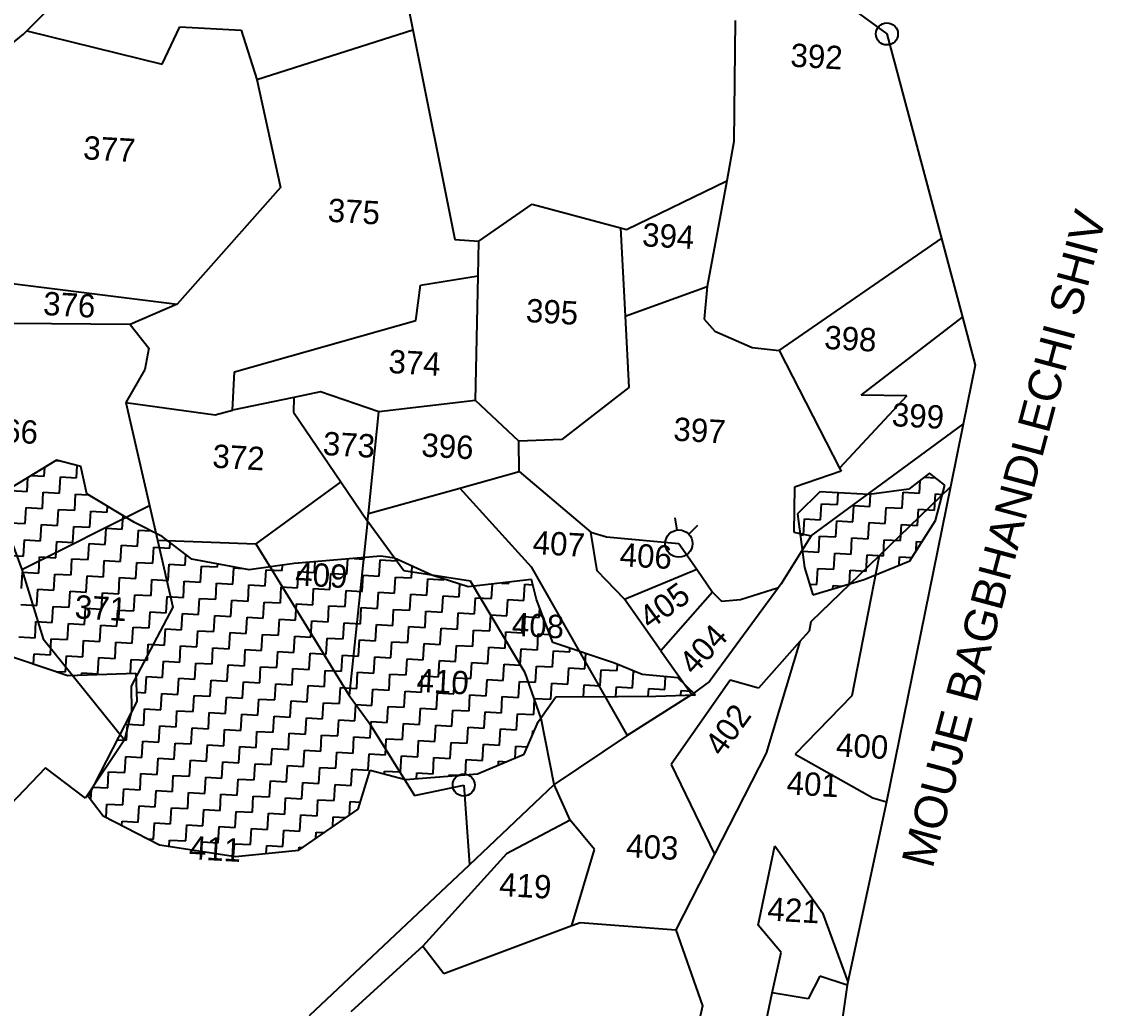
# Model space of a CAD drawing. Header units: metres. Extents: x 291643 to 293224, y 1990052 to 1993088.
# Drawn here: x 292779.4 to 293224.1, y 1992279.3 to 1992685 of the extents above; entities that cross this region are included whole.
import ezdxf
from ezdxf.enums import TextEntityAlignment as Align

# ---------------------------------------------------------------- set-up
doc = ezdxf.new("R2010")
doc.units = ezdxf.units.M
doc.header["$MEASUREMENT"] = 0
for name, color, linetype in [('OFF', 1, 'Continuous'), ('POLY_HATCH', 12, 'Continuous'), ('POLY_PARCEL', 6, 'Continuous'), ('TEXT_MAPOUT', 7, 'Continuous'), ('TEXT_PARCEL', 7, 'Continuous'), ('V_BOUND_LINE', 7, 'Continuous')]:
    doc.layers.add(name, color=color, linetype=linetype)
doc.styles.get("Standard").update_dxf_attribs({"font": 'arial.ttf'})
doc.styles.add('TEXT_MAP', font='')
doc.styles.get('TEXT_MAP').set_extended_font_data('Kruti Dev 050')

msp = doc.modelspace()

# ---------------------------------------------------------------- linework, layer by layer
for points in [[(293047.91, 1992480.96), (293048.72, 1992475.91)], [(293057.27, 1992477.86), (293053.61, 1992474.28)]]:
    msp.add_lwpolyline(points)
for centre, radius in [((293135.07, 1992679.95), 4.53), ((293049.6, 1992470.38), 5.6), ((292961.14, 1992371.09), 4.53)]:
    msp.add_circle(centre, radius)
at = {"layer": 'OFF'}
msp.add_line((293004.84, 1992356.66), (292998.36, 1992371.29), dxfattribs=at)
at = {"layer": 'POLY_HATCH'}
for p, q in [((292793.79, 1992504.72), (292771.7, 1992491.25)), ((292803.79, 1992502.12), (292793.79, 1992504.72)), ((292806.2, 1992490.83), (292803.79, 1992502.12)), ((293152.64, 1992499.33), (293144.14, 1992492.7)), ((293158.96, 1992494.4), (293152.64, 1992499.33)), ((293107.53, 1992491.72), (293098.38, 1992482.6)), ((293127.77, 1992490.58), (293107.53, 1992491.72)), ((293144.14, 1992492.7), (293127.77, 1992490.58)), ((293155.09, 1992479.91), (293158.96, 1992494.4)), ((292825.84, 1992479.06), (292806.2, 1992490.83)), ((293098.38, 1992482.6), (293101.21, 1992460.62)), ((292837.2, 1992473.35), (292825.84, 1992479.06)), ((293144.51, 1992463.25), (293155.09, 1992479.91)), ((292849.36, 1992464.03), (292837.2, 1992473.35)), ((292927.11, 1992465.22), (292891.4, 1992462.17)), ((292932.64, 1992464.4), (292927.11, 1992465.22)), ((292947.99, 1992457.45), (292932.64, 1992464.4)), ((292872.98, 1992459.66), (292849.36, 1992464.03)), ((292891.4, 1992462.17), (292872.98, 1992459.66)), ((293101.21, 1992460.62), (293104.63, 1992449.27)), ((293125.8, 1992455.68), (293144.51, 1992463.25)), ((292962.94, 1992452.55), (292947.99, 1992457.45)), ((292989.01, 1992455.64), (292962.94, 1992452.55)), ((292991.08, 1992447.41), (292989.01, 1992455.64)), ((293104.63, 1992449.27), (293125.8, 1992455.68)), ((292997.7, 1992429.78), (292991.08, 1992447.41)), ((293023.11, 1992421.24), (292997.7, 1992429.78)), ((292769.54, 1992425.92), (292798.43, 1992416.17)), ((293034.52, 1992416.54), (293023.11, 1992421.24)), ((292798.43, 1992416.17), (292826.41, 1992417.13)), ((292826.41, 1992417.13), (292826.76, 1992405.44)), ((293049.17, 1992415.2), (293034.52, 1992416.54)), ((293056.39, 1992408.2), (293049.17, 1992415.2)), ((292991.8, 1992397.13), (292998.98, 1992407.38)), ((292998.98, 1992407.38), (293024.37, 1992407.47)), ((293024.37, 1992407.47), (293040.11, 1992407.6)), ((293040.11, 1992407.6), (293056.39, 1992408.2)), ((292826.76, 1992405.44), (292806.79, 1992366.48)), ((292985.97, 1992383.76), (292991.8, 1992397.13)), ((292966.73, 1992375.72), (292985.97, 1992383.76)), ((292917.68, 1992361.24), (292922.64, 1992377.19)), ((292922.64, 1992377.19), (292937.15, 1992373.33)), ((292937.15, 1992373.33), (292966.73, 1992375.72)), ((292806.79, 1992366.48), (292812.95, 1992358.52)), ((292812.95, 1992358.52), (292836.13, 1992346.56)), ((292893.37, 1992344.34), (292917.68, 1992361.24)), ((292836.13, 1992346.56), (292867.34, 1992341.75)), ((292867.34, 1992341.75), (292893.37, 1992344.34))]:
    msp.add_line(p, q, dxfattribs=at)
at = {"layer": 'POLY_HATCH', "linetype": 'Continuous'}
for p, q in [((292793.5, 1992504.54), (292794.72, 1992504.48)), ((292788.69, 1992498.15), (292788.89, 1992501.73)), ((292801.98, 1992497.4), (292802.27, 1992502.52)), ((292781.66, 1992491.87), (292781.98, 1992497.52)), ((292783.49, 1992498.44), (292788.69, 1992498.15)), ((292794.96, 1992491.12), (292795.34, 1992497.77)), ((292795.34, 1992497.77), (292801.98, 1992497.4)), ((293148.44, 1992491.17), (293148.73, 1992496.28)), ((293150.58, 1992497.72), (293155.02, 1992497.47)), ((292775.02, 1992492.25), (292781.66, 1992491.87)), ((292787.94, 1992484.85), (292788.31, 1992491.5)), ((292788.31, 1992491.5), (292794.96, 1992491.12)), ((293114.82, 1992486.4), (293115.1, 1992491.3)), ((293141.42, 1992484.9), (293141.79, 1992491.55)), ((293141.79, 1992491.55), (293148.44, 1992491.17)), ((292801.23, 1992484.1), (292801.61, 1992490.75)), ((292801.61, 1992490.75), (292806.82, 1992490.45)), ((293107.8, 1992480.13), (293108.17, 1992486.78)), ((293108.17, 1992486.78), (293114.82, 1992486.4)), ((293128.12, 1992485.65), (293128.4, 1992490.66)), ((293154.71, 1992484.15), (293155.09, 1992490.8)), ((293155.09, 1992490.8), (293157.95, 1992490.63)), ((292780.91, 1992478.58), (292781.29, 1992485.23)), ((292781.29, 1992485.23), (292787.94, 1992484.85)), ((292794.21, 1992477.83), (292794.59, 1992484.47)), ((292794.59, 1992484.47), (292801.23, 1992484.1)), ((292807.51, 1992477.08), (292807.88, 1992483.72)), ((292807.88, 1992483.72), (292814.53, 1992483.35)), ((292814.53, 1992483.35), (292814.67, 1992485.76)), ((293121.1, 1992479.38), (293121.47, 1992486.02)), ((293121.47, 1992486.02), (293128.12, 1992485.65)), ((293134.39, 1992478.63), (293134.77, 1992485.27)), ((293134.77, 1992485.27), (293141.42, 1992484.9)), ((293147.69, 1992477.87), (293148.06, 1992484.52)), ((293148.06, 1992484.52), (293154.71, 1992484.15)), ((292774.27, 1992478.95), (292780.91, 1992478.58)), ((292787.19, 1992471.55), (292787.56, 1992478.2)), ((292787.56, 1992478.2), (292794.21, 1992477.83)), ((292820.8, 1992476.33), (292821.12, 1992481.89)), ((293100.78, 1992473.85), (293101.15, 1992480.5)), ((293101.15, 1992480.5), (293107.8, 1992480.13)), ((293114.07, 1992473.1), (293114.45, 1992479.75)), ((293114.45, 1992479.75), (293121.1, 1992479.38)), ((293127.37, 1992472.35), (293127.74, 1992479)), ((293127.74, 1992479), (293134.39, 1992478.63)), ((293140.66, 1992471.6), (293141.04, 1992478.25)), ((293141.04, 1992478.25), (293147.69, 1992477.87)), ((292800.48, 1992470.8), (292800.86, 1992477.45)), ((292800.86, 1992477.45), (292807.51, 1992477.08)), ((292813.78, 1992470.05), (292814.15, 1992476.7)), ((292814.15, 1992476.7), (292820.8, 1992476.33)), ((292827.08, 1992469.3), (292827.45, 1992475.95)), ((292827.45, 1992475.95), (292832.6, 1992475.66)), ((293099.5, 1992473.93), (293100.78, 1992473.85)), ((293107.05, 1992466.83), (293107.42, 1992473.48)), ((293107.42, 1992473.48), (293114.07, 1992473.1)), ((292780.16, 1992465.28), (292780.54, 1992471.93)), ((292780.54, 1992471.93), (292787.19, 1992471.55)), ((292793.46, 1992464.53), (292793.83, 1992471.18)), ((292793.83, 1992471.18), (292800.48, 1992470.8)), ((292806.76, 1992463.78), (292807.13, 1992470.43)), ((292807.13, 1992470.43), (292813.78, 1992470.05)), ((292820.05, 1992463.03), (292820.43, 1992469.68)), ((292820.43, 1992469.68), (292827.08, 1992469.3)), ((292833.35, 1992462.28), (292833.72, 1992468.93)), ((292833.72, 1992468.93), (292840.37, 1992468.55)), ((292840.37, 1992468.55), (292840.5, 1992470.82)), ((293120.34, 1992466.08), (293120.72, 1992472.73)), ((293120.72, 1992472.73), (293127.37, 1992472.35)), ((293133.64, 1992465.33), (293134.02, 1992471.98)), ((293134.02, 1992471.98), (293140.66, 1992471.6)), ((293147.09, 1992467.32), (293147.31, 1992471.23)), ((293147.31, 1992471.23), (293149.5, 1992471.1)), ((292773.51, 1992465.66), (292780.16, 1992465.28)), ((292786.44, 1992458.26), (292786.81, 1992464.91)), ((292786.81, 1992464.91), (292793.46, 1992464.53)), ((292846.64, 1992461.53), (292846.89, 1992465.93)), ((292920.15, 1992464.05), (292920.18, 1992464.63)), ((293100.39, 1992466.99), (293100.4, 1992467.21)), ((293100.4, 1992467.21), (293107.05, 1992466.83)), ((293113.32, 1992459.81), (293113.7, 1992466.46)), ((293113.7, 1992466.46), (293120.34, 1992466.08)), ((293126.62, 1992459.06), (293126.99, 1992465.7)), ((293126.99, 1992465.7), (293133.64, 1992465.33)), ((293140.09, 1992461.47), (293140.29, 1992464.95)), ((293140.29, 1992464.95), (293145.4, 1992464.66)), ((292799.73, 1992457.51), (292800.11, 1992464.16)), ((292800.11, 1992464.16), (292806.76, 1992463.78)), ((292813.03, 1992456.76), (292813.4, 1992463.4)), ((292813.4, 1992463.4), (292820.05, 1992463.03)), ((292826.32, 1992456.01), (292826.7, 1992462.65)), ((292826.7, 1992462.65), (292833.35, 1992462.28)), ((292839.62, 1992455.25), (292840, 1992461.9)), ((292840, 1992461.9), (292846.64, 1992461.53)), ((292852.92, 1992454.5), (292853.29, 1992461.15)), ((292853.29, 1992461.15), (292859.94, 1992460.78)), ((292859.94, 1992460.78), (292860.01, 1992462.06)), ((292866.21, 1992453.75), (292866.59, 1992460.4)), ((292866.59, 1992460.4), (292870, 1992460.21)), ((292886.53, 1992459.27), (292886.66, 1992461.52)), ((292899.83, 1992458.52), (292900.08, 1992462.91)), ((292913.13, 1992457.77), (292913.48, 1992464.06)), ((292916.04, 1992464.28), (292920.15, 1992464.05)), ((292926.42, 1992457.02), (292926.8, 1992463.67)), ((292926.8, 1992463.67), (292933.45, 1992463.3)), ((292933.45, 1992463.3), (292933.49, 1992464.02)), ((292939.72, 1992456.27), (292939.99, 1992461.08)), ((293106.3, 1992453.53), (293106.67, 1992460.18)), ((293106.67, 1992460.18), (293113.32, 1992459.81)), ((292779.41, 1992451.99), (292779.79, 1992458.63)), ((292779.79, 1992458.63), (292786.44, 1992458.26)), ((292792.71, 1992451.23), (292793.08, 1992457.88)), ((292793.08, 1992457.88), (292799.73, 1992457.51)), ((292806, 1992450.48), (292806.38, 1992457.13)), ((292806.38, 1992457.13), (292813.03, 1992456.76)), ((292819.3, 1992449.73), (292819.68, 1992456.38)), ((292819.68, 1992456.38), (292826.32, 1992456.01)), ((292832.6, 1992448.98), (292832.97, 1992455.63)), ((292832.97, 1992455.63), (292839.62, 1992455.25)), ((292879.51, 1992453), (292879.88, 1992459.65)), ((292879.88, 1992459.65), (292886.53, 1992459.27)), ((292892.81, 1992452.25), (292893.18, 1992458.9)), ((292893.18, 1992458.9), (292899.83, 1992458.52)), ((292906.1, 1992451.5), (292906.48, 1992458.15)), ((292906.48, 1992458.15), (292913.13, 1992457.77)), ((292919.4, 1992450.75), (292919.77, 1992457.4)), ((292919.77, 1992457.4), (292926.42, 1992457.02)), ((292932.69, 1992450), (292933.07, 1992456.65)), ((292933.07, 1992456.65), (292939.72, 1992456.27)), ((292945.99, 1992449.25), (292946.37, 1992455.9)), ((292946.37, 1992455.9), (292953.01, 1992455.52)), ((292953.01, 1992455.52), (292953.03, 1992455.8)), ((293119.65, 1992453.82), (293119.97, 1992459.43)), ((293119.97, 1992459.43), (293126.62, 1992459.06)), ((292785.68, 1992444.96), (292786.06, 1992451.61)), ((292786.06, 1992451.61), (292792.71, 1992451.23)), ((292845.89, 1992448.23), (292846.27, 1992454.88)), ((292846.27, 1992454.88), (292852.92, 1992454.5)), ((292859.19, 1992447.48), (292859.57, 1992454.13)), ((292859.57, 1992454.13), (292866.21, 1992453.75)), ((292872.49, 1992446.73), (292872.86, 1992453.38)), ((292872.86, 1992453.38), (292879.51, 1992453)), ((292885.78, 1992445.98), (292886.16, 1992452.63)), ((292886.16, 1992452.63), (292892.81, 1992452.25)), ((292899.08, 1992445.23), (292899.45, 1992451.88)), ((292899.45, 1992451.88), (292906.1, 1992451.5)), ((292912.37, 1992444.48), (292912.75, 1992451.12)), ((292912.75, 1992451.12), (292919.4, 1992450.75)), ((292959.29, 1992448.5), (292959.58, 1992453.65)), ((292972.58, 1992447.75), (292972.92, 1992453.73)), ((292976.72, 1992454.18), (292979.61, 1992454.02)), ((292979.61, 1992454.02), (292979.64, 1992454.53)), ((292985.88, 1992447), (292986.26, 1992453.64)), ((292986.26, 1992453.64), (292989.56, 1992453.46)), ((293103.29, 1992453.7), (293106.3, 1992453.53)), ((293112.87, 1992451.76), (293112.95, 1992453.16)), ((293112.95, 1992453.16), (293116.76, 1992452.94)), ((292798.98, 1992444.21), (292799.36, 1992450.86)), ((292799.36, 1992450.86), (292806, 1992450.48)), ((292812.28, 1992443.46), (292812.65, 1992450.11)), ((292812.65, 1992450.11), (292819.3, 1992449.73)), ((292825.57, 1992442.71), (292825.95, 1992449.36)), ((292825.95, 1992449.36), (292832.6, 1992448.98)), ((292838.87, 1992441.96), (292839.25, 1992448.61)), ((292839.25, 1992448.61), (292845.89, 1992448.23)), ((292852.17, 1992441.21), (292852.54, 1992447.86)), ((292852.54, 1992447.86), (292859.19, 1992447.48)), ((292865.46, 1992440.46), (292865.84, 1992447.1)), ((292865.84, 1992447.1), (292872.49, 1992446.73)), ((292925.67, 1992443.73), (292926.05, 1992450.37)), ((292926.05, 1992450.37), (292932.69, 1992450)), ((292938.97, 1992442.98), (292939.34, 1992449.62)), ((292939.34, 1992449.62), (292945.99, 1992449.25)), ((292952.26, 1992442.22), (292952.64, 1992448.87)), ((292952.64, 1992448.87), (292959.29, 1992448.5)), ((292965.56, 1992441.47), (292965.94, 1992448.12)), ((292965.94, 1992448.12), (292972.58, 1992447.75)), ((292978.86, 1992440.72), (292979.23, 1992447.37)), ((292979.23, 1992447.37), (292985.88, 1992447)), ((292779.04, 1992445.34), (292785.68, 1992444.96)), ((292791.96, 1992437.94), (292792.33, 1992444.59)), ((292792.33, 1992444.59), (292798.98, 1992444.21)), ((292805.25, 1992437.19), (292805.63, 1992443.84)), ((292805.63, 1992443.84), (292812.28, 1992443.46)), ((292818.55, 1992436.44), (292818.93, 1992443.08)), ((292818.93, 1992443.08), (292825.57, 1992442.71)), ((292831.85, 1992435.69), (292832.22, 1992442.33)), ((292832.22, 1992442.33), (292838.87, 1992441.96)), ((292878.76, 1992439.71), (292879.13, 1992446.35)), ((292879.13, 1992446.35), (292885.78, 1992445.98)), ((292892.05, 1992438.95), (292892.43, 1992445.6)), ((292892.43, 1992445.6), (292899.08, 1992445.23)), ((292905.35, 1992438.2), (292905.73, 1992444.85)), ((292905.73, 1992444.85), (292912.37, 1992444.48)), ((292918.65, 1992437.45), (292919.02, 1992444.1)), ((292919.02, 1992444.1), (292925.67, 1992443.73)), ((292931.94, 1992436.7), (292932.32, 1992443.35)), ((292932.32, 1992443.35), (292938.97, 1992442.98)), ((292945.24, 1992435.95), (292945.62, 1992442.6)), ((292945.62, 1992442.6), (292952.26, 1992442.22)), ((292992.15, 1992439.97), (292992.38, 1992443.96)), ((292784.93, 1992431.67), (292785.31, 1992438.31)), ((292785.31, 1992438.31), (292791.96, 1992437.94)), ((292845.14, 1992434.93), (292845.52, 1992441.58)), ((292845.52, 1992441.58), (292852.17, 1992441.21)), ((292858.44, 1992434.18), (292858.81, 1992440.83)), ((292858.81, 1992440.83), (292865.46, 1992440.46)), ((292871.74, 1992433.43), (292872.11, 1992440.08)), ((292872.11, 1992440.08), (292878.76, 1992439.71)), ((292885.03, 1992432.68), (292885.41, 1992439.33)), ((292885.41, 1992439.33), (292892.05, 1992438.95)), ((292898.33, 1992431.93), (292898.7, 1992438.58)), ((292898.7, 1992438.58), (292905.35, 1992438.2)), ((292911.62, 1992431.18), (292912, 1992437.83)), ((292912, 1992437.83), (292918.65, 1992437.45)), ((292958.54, 1992435.2), (292958.91, 1992441.85)), ((292958.91, 1992441.85), (292965.56, 1992441.47)), ((292971.83, 1992434.45), (292972.21, 1992441.1)), ((292972.21, 1992441.1), (292978.86, 1992440.72)), ((292985.13, 1992433.7), (292985.5, 1992440.35)), ((292985.5, 1992440.35), (292992.15, 1992439.97)), ((292798.23, 1992430.91), (292798.61, 1992437.56)), ((292798.61, 1992437.56), (292805.25, 1992437.19)), ((292811.53, 1992430.16), (292811.9, 1992436.81)), ((292811.9, 1992436.81), (292818.55, 1992436.44)), ((292824.82, 1992429.41), (292825.2, 1992436.06)), ((292825.2, 1992436.06), (292831.85, 1992435.69)), ((292838.12, 1992428.66), (292838.49, 1992435.31)), ((292838.49, 1992435.31), (292845.14, 1992434.93)), ((292851.42, 1992427.91), (292851.79, 1992434.56)), ((292851.79, 1992434.56), (292858.44, 1992434.18)), ((292864.71, 1992427.16), (292865.09, 1992433.81)), ((292865.09, 1992433.81), (292871.74, 1992433.43)), ((292924.92, 1992430.43), (292925.3, 1992437.08)), ((292925.3, 1992437.08), (292931.94, 1992436.7)), ((292938.22, 1992429.68), (292938.59, 1992436.33)), ((292938.59, 1992436.33), (292945.24, 1992435.95)), ((292951.51, 1992428.93), (292951.89, 1992435.58)), ((292951.89, 1992435.58), (292958.54, 1992435.2)), ((292964.81, 1992428.18), (292965.18, 1992434.83)), ((292965.18, 1992434.83), (292971.83, 1992434.45)), ((292978.11, 1992427.43), (292978.48, 1992434.07)), ((292978.48, 1992434.07), (292985.13, 1992433.7)), ((292991.4, 1992426.68), (292991.78, 1992433.32)), ((292991.78, 1992433.32), (292996.47, 1992433.06)), ((292778.29, 1992432.04), (292784.93, 1992431.67)), ((292791.21, 1992424.64), (292791.58, 1992431.29)), ((292791.58, 1992431.29), (292798.23, 1992430.91)), ((292804.5, 1992423.89), (292804.88, 1992430.54)), ((292804.88, 1992430.54), (292811.53, 1992430.16)), ((292817.8, 1992423.14), (292818.17, 1992429.79)), ((292818.17, 1992429.79), (292824.82, 1992429.41)), ((292831.1, 1992422.39), (292831.47, 1992429.04)), ((292831.47, 1992429.04), (292838.12, 1992428.66)), ((292878.01, 1992426.41), (292878.38, 1992433.06)), ((292878.38, 1992433.06), (292885.03, 1992432.68)), ((292891.3, 1992425.66), (292891.68, 1992432.31)), ((292891.68, 1992432.31), (292898.33, 1992431.93)), ((292904.6, 1992424.91), (292904.98, 1992431.56)), ((292904.98, 1992431.56), (292911.62, 1992431.18)), ((292917.9, 1992424.16), (292918.27, 1992430.81)), ((292918.27, 1992430.81), (292924.92, 1992430.43)), ((292931.19, 1992423.41), (292931.57, 1992430.05)), ((292931.57, 1992430.05), (292938.22, 1992429.68)), ((292944.49, 1992422.66), (292944.86, 1992429.3)), ((292944.86, 1992429.3), (292951.51, 1992428.93)), ((292784.33, 1992420.93), (292784.56, 1992425.02)), ((292784.56, 1992425.02), (292791.21, 1992424.64)), ((292844.39, 1992421.64), (292844.77, 1992428.29)), ((292844.77, 1992428.29), (292851.42, 1992427.91)), ((292857.69, 1992420.89), (292858.06, 1992427.54)), ((292858.06, 1992427.54), (292864.71, 1992427.16)), ((292870.98, 1992420.14), (292871.36, 1992426.78)), ((292871.36, 1992426.78), (292878.01, 1992426.41)), ((292884.28, 1992419.39), (292884.66, 1992426.03)), ((292884.66, 1992426.03), (292891.3, 1992425.66)), ((292897.58, 1992418.64), (292897.95, 1992425.28)), ((292897.95, 1992425.28), (292904.6, 1992424.91)), ((292910.87, 1992417.88), (292911.25, 1992424.53)), ((292911.25, 1992424.53), (292917.9, 1992424.16)), ((292957.79, 1992421.9), (292958.16, 1992428.55)), ((292958.16, 1992428.55), (292964.81, 1992428.18)), ((292971.08, 1992421.15), (292971.46, 1992427.8)), ((292971.46, 1992427.8), (292978.11, 1992427.43)), ((292984.38, 1992420.4), (292984.75, 1992427.05)), ((292984.75, 1992427.05), (292991.4, 1992426.68)), ((292997.67, 1992419.65), (292998.05, 1992426.3)), ((292998.05, 1992426.3), (293004.7, 1992425.92)), ((293004.7, 1992425.92), (293004.78, 1992427.4)), ((293010.97, 1992418.9), (293011.33, 1992425.2)), ((292797.48, 1992417.62), (292797.85, 1992424.27)), ((292797.85, 1992424.27), (292804.5, 1992423.89)), ((292810.78, 1992416.87), (292811.15, 1992423.52)), ((292811.15, 1992423.52), (292817.8, 1992423.14)), ((292824.12, 1992417.05), (292824.45, 1992422.76)), ((292824.45, 1992422.76), (292831.1, 1992422.39)), ((292837.37, 1992415.37), (292837.74, 1992422.01)), ((292837.74, 1992422.01), (292844.39, 1992421.64)), ((292850.66, 1992414.61), (292851.04, 1992421.26)), ((292851.04, 1992421.26), (292857.69, 1992420.89)), ((292863.96, 1992413.86), (292864.34, 1992420.51)), ((292864.34, 1992420.51), (292870.98, 1992420.14)), ((292924.17, 1992417.13), (292924.54, 1992423.78)), ((292924.54, 1992423.78), (292931.19, 1992423.41)), ((292937.47, 1992416.38), (292937.84, 1992423.03)), ((292937.84, 1992423.03), (292944.49, 1992422.66)), ((292950.76, 1992415.63), (292951.14, 1992422.28)), ((292951.14, 1992422.28), (292957.79, 1992421.9)), ((292964.06, 1992414.88), (292964.43, 1992421.53)), ((292964.43, 1992421.53), (292971.08, 1992421.15)), ((292977.35, 1992414.13), (292977.73, 1992420.78)), ((292977.73, 1992420.78), (292984.38, 1992420.4)), ((292990.65, 1992413.38), (292991.03, 1992420.03)), ((292991.03, 1992420.03), (292997.67, 1992419.65)), ((293024.27, 1992418.15), (293024.41, 1992420.71)), ((292793.47, 1992417.84), (292797.48, 1992417.62)), ((292804.08, 1992416.36), (292804.13, 1992417.24)), ((292804.13, 1992417.24), (292810.78, 1992416.87)), ((292830.34, 1992409.09), (292830.72, 1992415.74)), ((292830.72, 1992415.74), (292837.37, 1992415.37)), ((292877.26, 1992413.11), (292877.63, 1992419.76)), ((292877.63, 1992419.76), (292884.28, 1992419.39)), ((292890.55, 1992412.36), (292890.93, 1992419.01)), ((292890.93, 1992419.01), (292897.58, 1992418.64)), ((292903.85, 1992411.61), (292904.23, 1992418.26)), ((292904.23, 1992418.26), (292910.87, 1992417.88)), ((292917.15, 1992410.86), (292917.52, 1992417.51)), ((292917.52, 1992417.51), (292924.17, 1992417.13)), ((292930.44, 1992410.11), (292930.82, 1992416.76)), ((292930.82, 1992416.76), (292937.47, 1992416.38)), ((292943.74, 1992409.36), (292944.11, 1992416.01)), ((292944.11, 1992416.01), (292950.76, 1992415.63)), ((293003.95, 1992412.63), (293004.32, 1992419.28)), ((293004.32, 1992419.28), (293010.97, 1992418.9)), ((293017.24, 1992411.88), (293017.62, 1992418.53)), ((293017.62, 1992418.53), (293024.27, 1992418.15)), ((293030.54, 1992411.13), (293030.92, 1992417.77)), ((293030.92, 1992417.77), (293031.62, 1992417.74)), ((293043.84, 1992410.38), (293044.13, 1992415.66)), ((292843.64, 1992408.34), (292844.02, 1992414.99)), ((292844.02, 1992414.99), (292850.66, 1992414.61)), ((292856.94, 1992407.59), (292857.31, 1992414.24)), ((292857.31, 1992414.24), (292863.96, 1992413.86)), ((292870.23, 1992406.84), (292870.61, 1992413.49)), ((292870.61, 1992413.49), (292877.26, 1992413.11)), ((292883.53, 1992406.09), (292883.91, 1992412.74)), ((292883.91, 1992412.74), (292890.55, 1992412.36)), ((292896.83, 1992405.34), (292897.2, 1992411.99)), ((292897.2, 1992411.99), (292903.85, 1992411.61)), ((292910.12, 1992404.59), (292910.5, 1992411.24)), ((292910.5, 1992411.24), (292917.15, 1992410.86)), ((292957.03, 1992408.61), (292957.41, 1992415.26)), ((292957.41, 1992415.26), (292964.06, 1992414.88)), ((292970.33, 1992407.86), (292970.71, 1992414.51)), ((292970.71, 1992414.51), (292977.35, 1992414.13)), ((292983.63, 1992407.11), (292984, 1992413.75)), ((292984, 1992413.75), (292990.65, 1992413.38)), ((292996.92, 1992406.36), (292997.3, 1992413)), ((292997.3, 1992413), (293003.95, 1992412.63)), ((293010.32, 1992407.42), (293010.6, 1992412.25)), ((293010.6, 1992412.25), (293017.24, 1992411.88)), ((293023.66, 1992407.47), (293023.89, 1992411.5)), ((293023.89, 1992411.5), (293030.54, 1992411.13)), ((292826.65, 1992409.3), (292830.34, 1992409.09)), ((292836.62, 1992402.07), (292836.99, 1992408.72)), ((292836.99, 1992408.72), (292843.64, 1992408.34)), ((292849.91, 1992401.32), (292850.29, 1992407.97)), ((292850.29, 1992407.97), (292856.94, 1992407.59)), ((292863.21, 1992400.57), (292863.59, 1992407.22)), ((292863.59, 1992407.22), (292870.23, 1992406.84)), ((292923.42, 1992403.84), (292923.79, 1992410.49)), ((292923.79, 1992410.49), (292930.44, 1992410.11)), ((292936.71, 1992403.09), (292937.09, 1992409.73)), ((292937.09, 1992409.73), (292943.74, 1992409.36)), ((292950.01, 1992402.34), (292950.39, 1992408.98)), ((292950.39, 1992408.98), (292957.03, 1992408.61)), ((292963.31, 1992401.58), (292963.68, 1992408.23)), ((292963.68, 1992408.23), (292970.33, 1992407.86)), ((292976.6, 1992400.83), (292976.98, 1992407.48)), ((292976.98, 1992407.48), (292983.63, 1992407.11)), ((292989.9, 1992400.08), (292990.28, 1992406.73)), ((292990.28, 1992406.73), (292996.92, 1992406.36)), ((293037.01, 1992407.57), (293037.19, 1992410.75)), ((293037.19, 1992410.75), (293043.84, 1992410.38)), ((293050.37, 1992407.98), (293050.48, 1992410)), ((293050.48, 1992410), (293054.79, 1992409.76)), ((292829.59, 1992395.8), (292829.97, 1992402.44)), ((292829.97, 1992402.44), (292836.62, 1992402.07)), ((292876.51, 1992399.82), (292876.88, 1992406.46)), ((292876.88, 1992406.46), (292883.53, 1992406.09)), ((292889.8, 1992399.07), (292890.18, 1992405.71)), ((292890.18, 1992405.71), (292896.83, 1992405.34)), ((292903.1, 1992398.32), (292903.47, 1992404.96)), ((292903.47, 1992404.96), (292910.12, 1992404.59)), ((292916.4, 1992397.56), (292916.77, 1992404.21)), ((292916.77, 1992404.21), (292923.42, 1992403.84)), ((292929.69, 1992396.81), (292930.07, 1992403.46)), ((292930.07, 1992403.46), (292936.71, 1992403.09)), ((292942.99, 1992396.06), (292943.36, 1992402.71)), ((292943.36, 1992402.71), (292950.01, 1992402.34)), ((292842.89, 1992395.05), (292843.27, 1992401.69)), ((292843.27, 1992401.69), (292849.91, 1992401.32)), ((292856.19, 1992394.29), (292856.56, 1992400.94)), ((292856.56, 1992400.94), (292863.21, 1992400.57)), ((292869.48, 1992393.54), (292869.86, 1992400.19)), ((292869.86, 1992400.19), (292876.51, 1992399.82)), ((292882.78, 1992392.79), (292883.15, 1992399.44)), ((292883.15, 1992399.44), (292889.8, 1992399.07)), ((292896.08, 1992392.04), (292896.45, 1992398.69)), ((292896.45, 1992398.69), (292903.1, 1992398.32)), ((292909.37, 1992391.29), (292909.75, 1992397.94)), ((292909.75, 1992397.94), (292916.4, 1992397.56)), ((292956.28, 1992395.31), (292956.66, 1992401.96)), ((292956.66, 1992401.96), (292963.31, 1992401.58)), ((292969.58, 1992394.56), (292969.96, 1992401.21)), ((292969.96, 1992401.21), (292976.6, 1992400.83)), ((292982.88, 1992393.81), (292983.25, 1992400.46)), ((292983.25, 1992400.46), (292989.9, 1992400.08)), ((292822.57, 1992389.52), (292822.95, 1992396.17)), ((292822.95, 1992396.17), (292829.59, 1992395.8)), ((292835.87, 1992388.77), (292836.24, 1992395.42)), ((292836.24, 1992395.42), (292842.89, 1992395.05)), ((292849.16, 1992388.02), (292849.54, 1992394.67)), ((292849.54, 1992394.67), (292856.19, 1992394.29)), ((292862.46, 1992387.27), (292862.83, 1992393.92)), ((292862.83, 1992393.92), (292869.48, 1992393.54)), ((292922.67, 1992390.54), (292923.04, 1992397.19)), ((292923.04, 1992397.19), (292929.69, 1992396.81)), ((292935.96, 1992389.79), (292936.34, 1992396.44)), ((292936.34, 1992396.44), (292942.99, 1992396.06)), ((292949.26, 1992389.04), (292949.64, 1992395.69)), ((292949.64, 1992395.69), (292956.28, 1992395.31)), ((292962.56, 1992388.29), (292962.93, 1992394.94)), ((292962.93, 1992394.94), (292969.58, 1992394.56)), ((292975.85, 1992387.54), (292976.23, 1992394.19)), ((292976.23, 1992394.19), (292982.88, 1992393.81)), ((292989.43, 1992391.7), (292989.52, 1992393.43)), ((292989.52, 1992393.43), (292990.17, 1992393.4)), ((292818.72, 1992389.74), (292822.57, 1992389.52)), ((292828.84, 1992382.5), (292829.22, 1992389.15)), ((292829.22, 1992389.15), (292835.87, 1992388.77)), ((292875.76, 1992386.52), (292876.13, 1992393.17)), ((292876.13, 1992393.17), (292882.78, 1992392.79)), ((292889.05, 1992385.77), (292889.43, 1992392.42)), ((292889.43, 1992392.42), (292896.08, 1992392.04)), ((292902.35, 1992385.02), (292902.72, 1992391.67)), ((292902.72, 1992391.67), (292909.37, 1992391.29)), ((292915.64, 1992384.27), (292916.02, 1992390.92)), ((292916.02, 1992390.92), (292922.67, 1992390.54)), ((292928.94, 1992383.52), (292929.32, 1992390.17)), ((292929.32, 1992390.17), (292935.96, 1992389.79)), ((292942.24, 1992382.77), (292942.61, 1992389.41)), ((292942.61, 1992389.41), (292949.26, 1992389.04)), ((292842.14, 1992381.75), (292842.51, 1992388.4)), ((292842.51, 1992388.4), (292849.16, 1992388.02)), ((292855.44, 1992381), (292855.81, 1992387.65)), ((292855.81, 1992387.65), (292862.46, 1992387.27)), ((292868.73, 1992380.25), (292869.11, 1992386.9)), ((292869.11, 1992386.9), (292875.76, 1992386.52)), ((292882.03, 1992379.5), (292882.4, 1992386.15)), ((292882.4, 1992386.15), (292889.05, 1992385.77)), ((292895.32, 1992378.75), (292895.7, 1992385.39)), ((292895.7, 1992385.39), (292902.35, 1992385.02)), ((292908.62, 1992378), (292909, 1992384.64)), ((292909, 1992384.64), (292915.64, 1992384.27)), ((292955.53, 1992382.02), (292955.91, 1992388.66)), ((292955.91, 1992388.66), (292962.56, 1992388.29)), ((292968.83, 1992381.26), (292969.2, 1992387.91)), ((292969.2, 1992387.91), (292975.85, 1992387.54)), ((292982.22, 1992382.2), (292982.5, 1992387.16)), ((292982.5, 1992387.16), (292987.33, 1992386.89)), ((292815.39, 1992383.26), (292815.55, 1992383.25)), ((292815.55, 1992383.25), (292815.57, 1992383.59)), ((292821.82, 1992376.23), (292822.19, 1992382.88)), ((292822.19, 1992382.88), (292828.84, 1992382.5)), ((292835.12, 1992375.48), (292835.49, 1992382.12)), ((292835.49, 1992382.12), (292842.14, 1992381.75)), ((292848.41, 1992374.73), (292848.79, 1992381.37)), ((292848.79, 1992381.37), (292855.44, 1992381)), ((292861.71, 1992373.98), (292862.08, 1992380.62)), ((292862.08, 1992380.62), (292868.73, 1992380.25)), ((292921.92, 1992377.24), (292922.29, 1992383.89)), ((292922.29, 1992383.89), (292928.94, 1992383.52)), ((292935.21, 1992376.49), (292935.59, 1992383.14)), ((292935.59, 1992383.14), (292942.24, 1992382.77)), ((292948.51, 1992375.74), (292948.88, 1992382.39)), ((292948.88, 1992382.39), (292955.53, 1992382.02)), ((292961.82, 1992375.32), (292962.18, 1992381.64)), ((292962.18, 1992381.64), (292968.83, 1992381.26)), ((292975.39, 1992379.34), (292975.48, 1992380.89)), ((292975.48, 1992380.89), (292978.66, 1992380.71)), ((292814.8, 1992369.95), (292815.17, 1992376.6)), ((292815.17, 1992376.6), (292821.82, 1992376.23)), ((292828.09, 1992369.2), (292828.47, 1992375.85)), ((292828.47, 1992375.85), (292835.12, 1992375.48)), ((292875, 1992373.22), (292875.38, 1992379.87)), ((292875.38, 1992379.87), (292882.03, 1992379.5)), ((292888.3, 1992372.47), (292888.68, 1992379.12)), ((292888.68, 1992379.12), (292895.32, 1992378.75)), ((292901.6, 1992371.72), (292901.97, 1992378.37)), ((292901.97, 1992378.37), (292908.62, 1992378)), ((292914.89, 1992370.97), (292915.27, 1992377.62)), ((292915.27, 1992377.62), (292921.92, 1992377.24)), ((292928.5, 1992375.63), (292928.57, 1992376.87)), ((292928.57, 1992376.87), (292935.21, 1992376.49)), ((292941.72, 1992373.7), (292941.86, 1992376.12)), ((292941.86, 1992376.12), (292948.51, 1992375.74)), ((292841.39, 1992368.45), (292841.76, 1992375.1)), ((292841.76, 1992375.1), (292848.41, 1992374.73)), ((292854.68, 1992367.7), (292855.06, 1992374.35)), ((292855.06, 1992374.35), (292861.71, 1992373.98)), ((292867.98, 1992366.95), (292868.36, 1992373.6)), ((292868.36, 1992373.6), (292875, 1992373.22)), ((292881.28, 1992366.2), (292881.65, 1992372.85)), ((292881.65, 1992372.85), (292888.3, 1992372.47)), ((292894.57, 1992365.45), (292894.95, 1992372.1)), ((292894.95, 1992372.1), (292901.6, 1992371.72)), ((292907.87, 1992364.7), (292908.25, 1992371.35)), ((292908.25, 1992371.35), (292914.89, 1992370.97)), ((292955.12, 1992374.78), (292955.16, 1992375.37)), ((292955.16, 1992375.37), (292959.42, 1992375.13)), ((292807.85, 1992365.11), (292808.07, 1992368.97)), ((292808.75, 1992370.3), (292814.8, 1992369.95)), ((292821.07, 1992362.93), (292821.44, 1992369.58)), ((292821.44, 1992369.58), (292828.09, 1992369.2)), ((292834.36, 1992362.18), (292834.74, 1992368.83)), ((292834.74, 1992368.83), (292841.39, 1992368.45)), ((292847.66, 1992361.43), (292848.04, 1992368.08)), ((292848.04, 1992368.08), (292854.68, 1992367.7)), ((292860.96, 1992360.68), (292861.33, 1992367.33)), ((292861.33, 1992367.33), (292867.98, 1992366.95)), ((292874.25, 1992359.93), (292874.63, 1992366.58)), ((292874.63, 1992366.58), (292881.28, 1992366.2)), ((292814.12, 1992357.92), (292814.42, 1992363.31)), ((292814.42, 1992363.31), (292821.07, 1992362.93)), ((292827.34, 1992355.91), (292827.72, 1992362.56)), ((292827.72, 1992362.56), (292834.36, 1992362.18)), ((292887.55, 1992359.18), (292887.93, 1992365.83)), ((292887.93, 1992365.83), (292894.57, 1992365.45)), ((292900.85, 1992358.43), (292901.22, 1992365.07)), ((292901.22, 1992365.07), (292907.87, 1992364.7)), ((292914.21, 1992358.82), (292914.52, 1992364.32)), ((292914.52, 1992364.32), (292918.57, 1992364.09)), ((292840.64, 1992355.16), (292841.01, 1992361.81)), ((292841.01, 1992361.81), (292847.66, 1992361.43)), ((292853.93, 1992354.41), (292854.31, 1992361.05)), ((292854.31, 1992361.05), (292860.96, 1992360.68)), ((292867.23, 1992353.66), (292867.61, 1992360.3)), ((292867.61, 1992360.3), (292874.25, 1992359.93)), ((292880.53, 1992352.9), (292880.9, 1992359.55)), ((292880.9, 1992359.55), (292887.55, 1992359.18)), ((292893.82, 1992352.15), (292894.2, 1992358.8)), ((292894.2, 1992358.8), (292900.85, 1992358.43)), ((292907.27, 1992354), (292907.49, 1992358.05)), ((292907.49, 1992358.05), (292912.68, 1992357.76)), ((292820.6, 1992354.58), (292820.69, 1992356.28)), ((292820.69, 1992356.28), (292827.34, 1992355.91)), ((292833.61, 1992348.88), (292833.99, 1992355.53)), ((292833.99, 1992355.53), (292840.64, 1992355.16)), ((292846.91, 1992348.13), (292847.29, 1992354.78)), ((292847.29, 1992354.78), (292853.93, 1992354.41)), ((292860.21, 1992347.38), (292860.58, 1992354.03)), ((292860.58, 1992354.03), (292867.23, 1992353.66)), ((292873.5, 1992346.63), (292873.88, 1992353.28)), ((292873.88, 1992353.28), (292880.53, 1992352.9)), ((292831.38, 1992349.01), (292833.61, 1992348.88)), ((292886.8, 1992345.88), (292887.17, 1992352.53)), ((292887.17, 1992352.53), (292893.82, 1992352.15)), ((292900.32, 1992349.17), (292900.47, 1992351.78)), ((292900.47, 1992351.78), (292903.8, 1992351.59)), ((292840.12, 1992345.95), (292840.26, 1992348.51)), ((292840.26, 1992348.51), (292846.91, 1992348.13)), ((292853.34, 1992343.91), (292853.56, 1992347.76)), ((292853.56, 1992347.76), (292860.21, 1992347.38)), ((292866.56, 1992341.87), (292866.85, 1992347.01)), ((292866.85, 1992347.01), (292873.5, 1992346.63)), ((292879.97, 1992343.01), (292880.15, 1992346.26)), ((292880.15, 1992346.26), (292886.8, 1992345.88)), ((292893.38, 1992344.35), (292893.45, 1992345.51)), ((292893.45, 1992345.51), (292894.93, 1992345.42))]:
    msp.add_line(p, q, dxfattribs=at)
at = {"layer": 'POLY_PARCEL'}
for p, q in [((292936.44, 1992700.77), (292940.24, 1992681.68)), ((292837.17, 1992667.51), (292844.49, 1992682.91)), ((292844.49, 1992682.91), (292869.61, 1992681.49)), ((293072.69, 1992685.49), (293072.23, 1992635.73)), ((292781.54, 1992681.26), (292837.17, 1992667.51)), ((292869.61, 1992681.49), (292876.08, 1992661.21)), ((292876.08, 1992661.21), (292940.24, 1992681.68)), ((292940.24, 1992681.68), (292957.43, 1992595.35)), ((292876.08, 1992661.21), (292885.88, 1992616.73)), ((293072.23, 1992635.73), (293069.25, 1992619.53)), ((292885.88, 1992616.73), (292843.31, 1992568.76)), ((293027.99, 1992599.57), (293069.25, 1992619.53)), ((293069.25, 1992619.53), (293061.24, 1992576.02)), ((292967.36, 1992594.79), (292989.31, 1992609.95)), ((292989.31, 1992609.95), (293025.55, 1992600.22)), ((293025.55, 1992600.22), (293027.99, 1992599.57)), ((293025.55, 1992600.22), (293027.46, 1992563.84)), ((292957.43, 1992595.35), (292967.36, 1992594.79)), ((292967.06, 1992580.54), (292967.36, 1992594.79)), ((293090.82, 1992549.75), (293157.53, 1992595.77)), ((292943.39, 1992576.58), (292967.06, 1992580.54)), ((292966, 1992529.27), (292967.06, 1992580.54)), ((292768.26, 1992578.28), (292843.31, 1992568.76)), ((292941.39, 1992562.05), (292943.39, 1992576.58)), ((293027.46, 1992563.84), (293061.24, 1992576.02)), ((293061.24, 1992576.02), (293059.9, 1992562.62)), ((292843.31, 1992568.76), (292824.09, 1992560.48)), ((293027.46, 1992563.84), (293029, 1992534.5)), ((293059.9, 1992562.62), (293064.31, 1992557.69)), ((293124.51, 1992531.46), (293166.1, 1992563.45)), ((292824.09, 1992560.48), (292775.47, 1992560.88)), ((292824.09, 1992560.48), (292831.74, 1992550.67)), ((292866.95, 1992541.07), (292941.39, 1992562.05)), ((293064.31, 1992557.69), (293079.75, 1992550.96)), ((292831.74, 1992550.67), (292830.08, 1992541.98)), ((293079.75, 1992550.96), (293090.82, 1992549.75)), ((293090.82, 1992549.75), (293115.53, 1992501.46)), ((292830.08, 1992541.98), (292822.28, 1992528.36)), ((292866.06, 1992525.31), (292866.95, 1992541.07)), ((292902.3, 1992532.77), (292891.32, 1992530.51)), ((292926.3, 1992524.5), (292902.3, 1992532.77)), ((293029, 1992534.5), (293001.43, 1992513.21)), ((293143.29, 1992531.17), (293115.53, 1992501.46)), ((293143.29, 1992531.17), (293124.51, 1992531.46)), ((292822.28, 1992528.36), (292831.99, 1992486.1)), ((292822.28, 1992528.36), (292858.92, 1992523.37)), ((292891.32, 1992530.51), (292866.06, 1992525.31)), ((292891.32, 1992530.51), (292891.19, 1992524.36)), ((292966, 1992529.27), (292926.3, 1992524.5)), ((292983.8, 1992512.45), (292966, 1992529.27)), ((292858.92, 1992523.37), (292866.06, 1992525.31)), ((292891.19, 1992524.36), (292910.65, 1992495.74)), ((292921.97, 1992482.8), (292926.3, 1992524.5)), ((293103.98, 1992473.58), (293166.41, 1992519.51)), ((293001.43, 1992513.21), (292983.8, 1992512.45)), ((292983.95, 1992499.99), (292983.8, 1992512.45)), ((292959.55, 1992493.22), (292983.95, 1992499.99)), ((292983.95, 1992499.99), (293013.42, 1992475.1)), ((293116.22, 1992500.11), (293097.05, 1992493.52)), ((293115.53, 1992501.46), (293116.22, 1992500.11)), ((292910.65, 1992495.74), (292875.73, 1992470.32)), ((292910.65, 1992495.74), (292921.64, 1992479.59)), ((292921.97, 1992482.8), (292959.55, 1992493.22)), ((292959.55, 1992493.22), (292988.83, 1992460.77)), ((293097.05, 1992493.52), (293096.78, 1992475.14)), ((293131.94, 1992465.42), (293161.16, 1992493.68)), ((292770.81, 1992483.19), (292779.46, 1992459.7)), ((292779.46, 1992459.7), (292831.99, 1992486.1)), ((292831.99, 1992486.1), (292835.28, 1992471.77)), ((292921.64, 1992479.59), (292921.97, 1992482.8)), ((292921.64, 1992479.59), (292914.11, 1992407.87)), ((292936.57, 1992459.12), (292921.64, 1992479.59)), ((293015.98, 1992459.24), (293013.42, 1992475.1)), ((293013.42, 1992475.1), (293019.84, 1992473.21)), ((293103.98, 1992473.58), (293091.63, 1992453.82)), ((293096.78, 1992475.14), (293103.98, 1992473.58)), ((292835.28, 1992471.77), (292875.73, 1992470.32)), ((292835.28, 1992471.77), (292841.61, 1992444.22)), ((292875.73, 1992470.32), (292914.11, 1992407.87)), ((293019.84, 1992473.21), (293049.6, 1992470.38)), ((293049.6, 1992470.38), (293056.93, 1992459.81)), ((293103.91, 1992438.31), (293131.94, 1992465.42)), ((293131.94, 1992465.42), (293120.6, 1992407.85)), ((292988.83, 1992460.77), (293028.26, 1992391.46)), ((292779.46, 1992459.7), (292788.21, 1992431.22)), ((292963.95, 1992454.89), (292936.57, 1992459.12)), ((293027.21, 1992447.49), (293015.98, 1992459.24)), ((293027.21, 1992447.49), (293056.93, 1992459.81)), ((293056.93, 1992459.81), (293063.43, 1992450.43)), ((292986.37, 1992417.21), (292963.95, 1992454.89)), ((293090.58, 1992452.4), (293062.13, 1992413.7)), ((293074.88, 1992447.46), (293090.58, 1992452.4)), ((293091.63, 1992453.82), (293090.58, 1992452.4)), ((293042.12, 1992426.33), (293027.21, 1992447.49)), ((293063.43, 1992450.43), (293042.12, 1992426.33)), ((293063.43, 1992450.43), (293067.16, 1992446.74)), ((293067.16, 1992446.74), (293074.88, 1992447.46)), ((292841.61, 1992444.22), (292824.44, 1992411.83)), ((293103.31, 1992434.51), (293103.91, 1992438.31)), ((293099.23, 1992430.14), (293103.31, 1992434.51)), ((292788.21, 1992431.22), (292821.66, 1992389.75)), ((293099.23, 1992430.14), (293082.33, 1992410.94)), ((293099.23, 1992430.14), (293085.45, 1992384.27)), ((293042.12, 1992426.33), (293054.92, 1992408.35)), ((292992.98, 1992398.43), (292986.37, 1992417.21)), ((292824.44, 1992411.83), (292824.62, 1992401.47)), ((293070.62, 1992414.29), (293046.42, 1992379.62)), ((293062.13, 1992413.7), (293054.92, 1992408.35)), ((293082.33, 1992410.94), (293070.62, 1992414.29)), ((292914.11, 1992407.87), (292922.3, 1992396.67)), ((293054.92, 1992408.35), (293028.26, 1992391.46)), ((293120.6, 1992407.85), (293097.38, 1992383.86)), ((292824.62, 1992401.47), (292821.66, 1992389.75)), ((292998.36, 1992371.29), (292992.98, 1992398.43)), ((292922.3, 1992396.67), (292940.95, 1992366.87)), ((292821.66, 1992389.75), (292805.73, 1992365.73)), ((293028.26, 1992391.46), (292998.36, 1992371.29)), ((293085.45, 1992384.27), (293064.2, 1992342.65)), ((293097.38, 1992383.86), (293129.26, 1992365.8)), ((292789.17, 1992378.17), (292736.05, 1992322.64)), ((292805.73, 1992365.73), (292789.17, 1992378.17)), ((293046.42, 1992379.62), (293064.2, 1992342.65)), ((292940.95, 1992366.87), (292961.14, 1992371.09)), ((292961.14, 1992371.09), (292963.51, 1992338.37)), ((292963.51, 1992338.37), (292998.36, 1992371.29)), ((293129.26, 1992365.8), (293134.85, 1992364.17)), ((293004.84, 1992356.66), (292978.74, 1992342.8)), ((293014.9, 1992344.59), (293004.84, 1992356.66)), ((293005.64, 1992313.39), (293014.9, 1992344.59)), ((293082.22, 1992313.53), (293089.05, 1992346.12)), ((293089.05, 1992346.12), (293108.59, 1992318.56)), ((292978.74, 1992342.8), (292944.38, 1992304.87)), ((293064.2, 1992342.65), (293048.36, 1992311.61)), ((292897.77, 1992276.34), (292963.51, 1992338.37)), ((293108.59, 1992318.56), (293119.01, 1992290.23)), ((292952.95, 1992293.65), (293005.64, 1992313.39)), ((293005.64, 1992313.39), (293008.99, 1992314.64)), ((293008.99, 1992314.64), (293048.36, 1992311.61)), ((293091.56, 1992302.27), (293082.22, 1992313.53)), ((293048.36, 1992311.61), (293059.25, 1992280.32)), ((292944.38, 1992304.87), (292914.78, 1992277.91)), ((292944.38, 1992304.87), (292952.95, 1992293.65)), ((293087.96, 1992285.66), (293091.56, 1992302.27)), ((293107.5, 1992292.55), (293102.76, 1992283.23)), ((293118.71, 1992288.82), (293107.5, 1992292.55)), ((293083.77, 1992266.29), (293087.96, 1992285.66)), ((293102.76, 1992283.23), (293087.96, 1992285.66)), ((293059.25, 1992280.32), (293057.52, 1992272.39))]:
    msp.add_line(p, q, dxfattribs=at)
at = {"layer": 'V_BOUND_LINE'}
for p, q in [((292781.54, 1992681.26), (292842.28, 1992742.03)), ((293114.42, 1992695.16), (293135.07, 1992679.95)), ((292739.91, 1992646.72), (292780.16, 1992679.88)), ((292780.16, 1992679.88), (292781.54, 1992681.26)), ((293135.07, 1992679.95), (293157.53, 1992595.77)), ((293157.53, 1992595.77), (293166.1, 1992563.45)), ((293166.1, 1992563.45), (293171.33, 1992543.74)), ((293171.33, 1992543.74), (293166.41, 1992519.51)), ((293166.41, 1992519.51), (293161.16, 1992493.68)), ((293161.16, 1992493.68), (293134.85, 1992364.17)), ((293134.85, 1992364.17), (293119.01, 1992290.23)), ((293118.71, 1992288.82), (293112.13, 1992242.25)), ((293119.01, 1992290.23), (293118.71, 1992288.82))]:
    msp.add_line(p, q, dxfattribs=at)

# ---------------------------------------------------------------- texts
at = {"layer": 'TEXT_MAPOUT'}
msp.add_text('MOUJE BAGBHANDLECHI SHIV', height=13.3175, rotation=75.072, dxfattribs=at).set_placement((293153.8, 1992336.4))
at = {"layer": 'TEXT_PARCEL', "style": 'TEXT_MAP'}
for s, rotation, p in [('392', 356.768, (293105.93, 1992665.89)), ('377', 356.768, (292815.21, 1992627.82)), ('375', 356.768, (292915.75, 1992602.12)), ('394', 356.768, (293044.96, 1992592.06)), ('376', 356.768, (292798.74, 1992563.81)), ('395', 356.768, (292997.2, 1992560.91)), ('398', 356.768, (293119.82, 1992549.86)), ('374', 356.768, (292940.7, 1992539.94)), ('399', 356.768, (293147.6, 1992518.1)), ('397', 356.768, (293057.8, 1992512.15)), ('366', 356.768, (292775.18, 1992511.91)), ('373', 356.768, (292913.72, 1992506.24)), ('396', 356.768, (292954.21, 1992505.61)), ('372', 356.768, (292868.31, 1992501.05)), ('407', 356.768, (292999.96, 1992465.53)), ('406', 356.768, (293035.73, 1992460.51)), ('409', 356.768, (292902.37, 1992452.65)), ('405', 36.0388, (293046.38, 1992441.04)), ('371', 356.768, (292811.72, 1992439.08)), ('408', 356.768, (292991.42, 1992431.93)), ('404', 47.4637, (293063.08, 1992423.79)), ('410', 356.768, (292952.25, 1992408.87)), ('402', 54.135, (293073.56, 1992391.09)), ('400', 356.768, (293124.67, 1992382.36)), ('401', 356.768, (293104.35, 1992366.69)), ('411', 356.768, (292858.73, 1992340.08)), ('403', 356.768, (293038.4, 1992340.88)), ('419', 356.768, (292986.21, 1992324.95)), ('421', 356.768, (293096.45, 1992314.84))]:
    msp.add_text(s, height=9.589, rotation=rotation, dxfattribs=at).set_placement(p, align=Align.CENTER)

doc.saveas('drawing.dxf')
